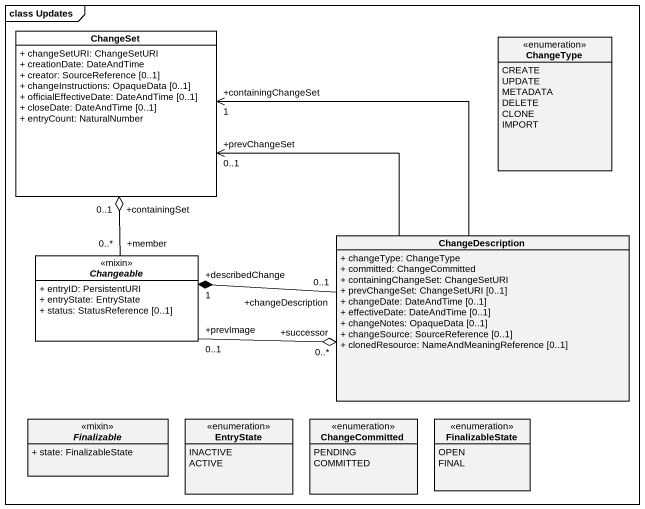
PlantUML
@startuml
mainframe class Updates
hide circle
hide empty members
skinparam classAttributeIconSize 0
class ChangeSet #FFFFFF {
  + changeSetURI: ChangeSetURI
  + creationDate: DateAndTime
  + creator: SourceReference [0..1]
  + changeInstructions: OpaqueData [0..1]
  + officialEffectiveDate: DateAndTime [0..1]
  + closeDate: DateAndTime [0..1]
  + entryCount: NaturalNumber
}
enum ChangeType {
  CREATE
  UPDATE
  METADATA
  DELETE
  CLONE
  IMPORT
}
class ChangeDescription {
  + changeType: ChangeType
  + committed: ChangeCommitted
  + containingChangeSet: ChangeSetURI
  + prevChangeSet: ChangeSetURI [0..1]
  + changeDate: DateAndTime [0..1]
  + effectiveDate: DateAndTime [0..1]
  + changeNotes: OpaqueData [0..1]
  + changeSource: SourceReference [0..1]
  + clonedResource: NameAndMeaningReference [0..1]
}
abstract class Changeable <<mixin>> #FFFFFF {
  + entryID: PersistentURI
  + entryState: EntryState
  + status: StatusReference [0..1]
}
abstract class Finalizable <<mixin>> {
  + state: FinalizableState
}
enum EntryState {
  INACTIVE
  ACTIVE
}
enum ChangeCommitted {
  PENDING
  COMMITTED
}
enum FinalizableState {
  OPEN
  FINAL
}
ChangeDescription -left-> "+prevChangeSet\n0..1" ChangeSet
ChangeDescription -left-> "+containingChangeSet\n1" ChangeSet
ChangeDescription "+successor\n0..*" o-left- "+prevImage\n0..1" Changeable
ChangeDescription "+changeDescription\n0..1" -left-* "+describedChange\n1" Changeable
Changeable "+member\n0..*" -up-o "+containingSet\n0..1" ChangeSet
@enduml
